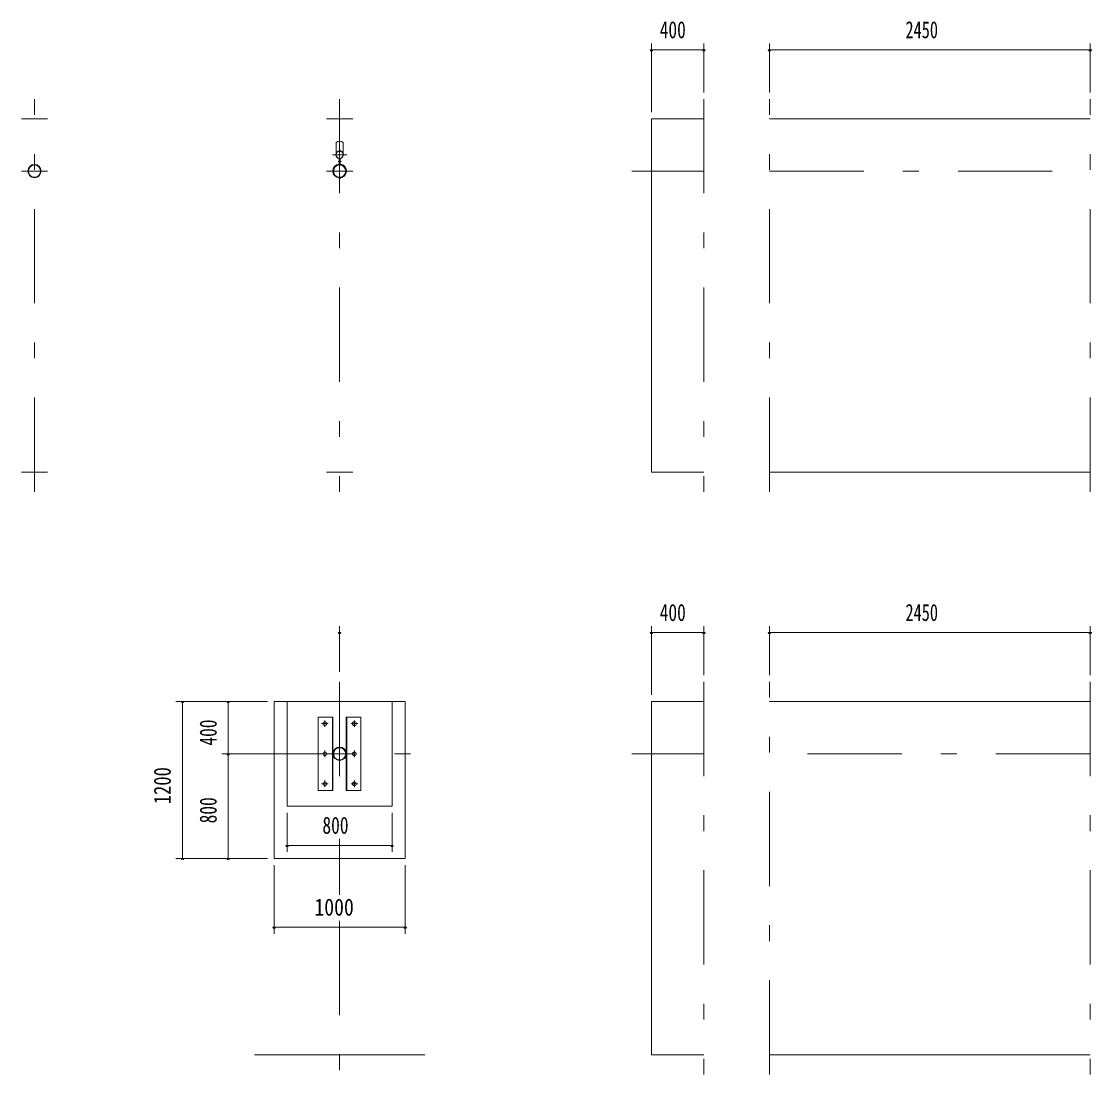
# Model space of a CAD drawing. Units: millimetres, scale not verified. Extents: x -25244 to 25244, y -10500 to 10500.
# Drawn here: x -25244 to -17073, y -7929 to 114 of the extents above; entities that cross this region are included whole.
import ezdxf
from ezdxf.enums import TextEntityAlignment as Align

# ---------------------------------------------------------------- set-up
doc = ezdxf.new("R2010")
doc.units = ezdxf.units.MM
doc.header["$LTSCALE"] = 60
doc.linetypes.add('USER3', pattern=[24, 12, -5, 2, -5])
for name, color, linetype, lineweight in [('0-2_1-05BOLD', 7, 'Continuous', 18), ('0-3_1-25CENTER', 3, 'USER3', 18), ('0-5_1-55DIM', 3, 'Continuous', 18)]:
    doc.layers.add(name, color=color, linetype=linetype, lineweight=lineweight)
doc.styles.add('ＭＳ ゴシック', font='')
doc.styles.get('ＭＳ ゴシック').set_extended_font_data('MS Gothic')

msp = doc.modelspace()

# ---------------------------------------------------------------- linework, layer by layer
at = {"layer": '0-2_1-05BOLD'}
for p, q in [((-25243.96, -629.33), (-25043.96, -629.33)), ((-22914.23, -629.33), (-22714.23, -629.33)), ((-20432.77, -629.33), (-20432.77, -3329.33)), ((-20032.77, -629.33), (-20432.77, -629.33)), ((-17082.77, -629.33), (-19532.77, -629.33)), ((-22841.72, -895.56), (-22841.72, -810.98)), ((-22786.73, -810.98), (-22786.73, -895.56)), ((-22818.82, -933.81), (-22818.82, -977.13)), ((-22817.22, -978.62), (-22817.22, -932.42)), ((-22811.22, -932.42), (-22811.22, -978.62)), ((-22809.62, -977.13), (-22809.62, -933.81)), ((-25043.96, -3329.33), (-25243.96, -3329.33)), ((-22714.23, -3329.33), (-22914.23, -3329.33)), ((-20432.77, -3329.33), (-20032.77, -3329.33)), ((-19532.77, -3329.33), (-17082.77, -3329.33)), ((-22314.23, -5079.33), (-23314.23, -5079.33)), ((-23314.23, -5079.33), (-23314.23, -6279.33)), ((-23214.23, -5879.33), (-23214.23, -5079.33)), ((-22414.23, -5079.33), (-22414.23, -5879.33)), ((-22314.23, -6279.33), (-22314.23, -5079.33)), ((-20432.77, -5079.33), (-20432.77, -7779.32)), ((-20032.77, -5079.33), (-20432.77, -5079.33)), ((-17082.77, -5079.33), (-19532.77, -5079.33)), ((-22977.03, -5199.33), (-22977.03, -5759.33)), ((-22865.03, -5199.33), (-22977.03, -5199.33)), ((-22869.52, -5199.33), (-22869.52, -5759.33)), ((-22865.03, -5759.33), (-22865.03, -5199.33)), ((-22763.43, -5199.33), (-22651.43, -5199.33)), ((-22763.43, -5759.33), (-22763.43, -5199.33)), ((-22758.93, -5759.33), (-22758.93, -5199.33)), ((-22651.43, -5199.33), (-22651.43, -5759.33)), ((-22977.03, -5759.33), (-22865.03, -5759.33)), ((-22651.43, -5759.33), (-22763.43, -5759.33)), ((-22414.23, -5879.33), (-23214.23, -5879.33)), ((-23314.23, -6279.33), (-22314.23, -6279.33)), ((-23464.23, -7779.32), (-22164.22, -7779.32)), ((-20432.77, -7779.32), (-20032.77, -7779.32)), ((-19532.77, -7779.32), (-17082.77, -7779.32))]:
    msp.add_line(p, q, dxfattribs=at)
for centre, radius in [((-22814.23, -905.08), 27.5), ((-22814.23, -873.73), 2.25), ((-25143.96, -1029.33), 50.8), ((-22814.23, -1029.33), 50.8), ((-25143.96, -1029.33), 46.6), ((-22814.23, -1029.33), 46.6), ((-22814.23, -1083.98), 2.25), ((-22927.03, -5249.33), 14.5), ((-22701.43, -5249.33), 14.5), ((-22927.03, -5479.33), 14.5), ((-22814.23, -5479.33), 50.8), ((-22814.23, -5479.33), 46.6), ((-22701.43, -5479.33), 14.5), ((-22927.03, -5709.33), 14.5), ((-22701.43, -5709.33), 14.5)]:
    msp.add_circle(centre, radius, dxfattribs=at)
for centre, radius, start, end in [((-22814.23, -846.48), 44.9, 52.23546, 127.76454), ((-22814.23, -905.08), 29.1, 95.93016, 260.90512), ((-22814.23, -922.48), 44.9, 109.58864, 127.76454), ((-22814.23, -873.73), 3.85, 321.34222, 270), ((-22814.23, -905.08), 29.1, 279.09488, 90), ((-22814.23, -922.48), 44.9, 52.23546, 70.41136), ((-22814.23, -1029.33), 52.4, 95.03447, 266.65567), ((-22814.23, -1029.33), 52.4, 270, 84.95879), ((-22814.23, -1083.98), 3.85, 90, 37.90752)]:
    msp.add_arc(centre, radius, start, end, dxfattribs=at)
at = {"layer": '0-3_1-25CENTER'}
for p, q in [((-25143.96, -3479.33), (-25143.96, -479.33)), ((-22814.23, -479.33), (-22814.23, -3479.33)), ((-20032.77, -479.33), (-20032.77, -3479.33)), ((-19532.77, -3479.33), (-19532.77, -479.33)), ((-17082.77, -3479.33), (-17082.77, -479.33)), ((-22869.23, -905.08), (-22759.23, -905.08)), ((-22803.46, -955.56), (-22824.99, -955.56)), ((-25043.96, -1029.33), (-25243.96, -1029.33)), ((-22914.23, -1029.33), (-22714.23, -1029.33)), ((-20032.77, -1029.33), (-20582.77, -1029.33)), ((-19532.77, -1029.33), (-17082.77, -1029.33)), ((-22814.23, -4929.33), (-22814.23, -5928.77)), ((-20032.77, -4929.33), (-20032.77, -7929.32)), ((-19532.77, -7929.32), (-19532.77, -4929.33)), ((-17082.77, -4929.33), (-17082.77, -7929.32)), ((-22927.03, -5274.33), (-22927.03, -5224.33)), ((-22701.43, -5274.33), (-22701.43, -5224.33)), ((-22902.02, -5249.33), (-22952.03, -5249.33)), ((-22676.43, -5249.33), (-22726.43, -5249.33)), ((-22927.03, -5454.33), (-22927.03, -5504.33)), ((-22701.43, -5504.33), (-22701.43, -5454.33)), ((-23414.23, -5479.33), (-22214.22, -5479.33)), ((-20032.77, -5479.33), (-20582.77, -5479.33)), ((-17082.77, -5479.33), (-19532.77, -5479.33)), ((-22952.03, -5709.33), (-22902.02, -5709.33)), ((-22927.03, -5684.33), (-22927.03, -5734.33)), ((-22726.43, -5709.33), (-22676.43, -5709.33)), ((-22701.43, -5684.33), (-22701.43, -5734.33)), ((-22814.23, -6129.33), (-22814.23, -6557.73)), ((-22814.23, -6754.33), (-22814.23, -7929.32))]:
    msp.add_line(p, q, dxfattribs=at)
at = {"layer": '0-5_1-55DIM'}
for p, q in [((-20432.77, -54.33), (-20432.77, -579.33)), ((-20032.77, -54.33), (-20032.77, -429.33)), ((-19532.77, -429.33), (-19532.77, -54.33)), ((-17082.77, -429.33), (-17082.77, -54.33)), ((-20422.77, -104.33), (-20442.77, -104.33)), ((-20432.77, -104.33), (-20032.77, -104.33)), ((-20022.77, -104.33), (-20042.77, -104.33)), ((-19522.77, -104.33), (-19542.77, -104.33)), ((-19532.77, -104.33), (-17082.77, -104.33)), ((-17072.77, -104.33), (-17092.77, -104.33)), ((-22804.23, -4554.33), (-22824.23, -4554.33)), ((-22814.23, -4504.33), (-22814.23, -4854.33)), ((-20422.77, -4554.33), (-20442.77, -4554.33)), ((-20432.77, -5029.33), (-20432.77, -4504.33)), ((-20432.77, -4554.33), (-20032.77, -4554.33)), ((-20022.77, -4554.33), (-20042.77, -4554.33)), ((-20032.77, -4504.33), (-20032.77, -4879.33)), ((-19522.77, -4554.33), (-19542.77, -4554.33)), ((-19532.77, -4879.33), (-19532.77, -4504.33)), ((-19532.77, -4554.33), (-17082.77, -4554.33)), ((-17072.77, -4554.33), (-17092.77, -4554.33)), ((-17082.77, -4504.33), (-17082.77, -4879.33)), ((-23364.23, -5079.33), (-24064.23, -5079.33)), ((-24004.23, -5079.33), (-24024.23, -5079.33)), ((-24014.23, -6279.33), (-24014.23, -5079.33)), ((-23654.23, -5079.33), (-23674.23, -5079.33)), ((-23664.23, -5479.33), (-23664.23, -5079.33)), ((-23714.23, -5479.33), (-23364.23, -5479.33)), ((-23654.23, -5479.33), (-23674.23, -5479.33)), ((-23664.23, -6279.33), (-23664.23, -5479.33)), ((-23214.23, -6229.33), (-23214.23, -5929.33)), ((-22414.23, -5929.33), (-22414.23, -6229.33)), ((-23204.23, -6179.33), (-23224.23, -6179.33)), ((-23214.23, -6179.33), (-22414.23, -6179.33)), ((-22404.23, -6179.33), (-22424.23, -6179.33)), ((-23364.23, -6279.33), (-24064.23, -6279.33)), ((-24004.23, -6279.33), (-24024.23, -6279.33)), ((-23654.23, -6279.33), (-23674.23, -6279.33)), ((-23314.23, -6854.33), (-23314.23, -6329.33)), ((-22314.23, -6329.33), (-22314.23, -6854.33)), ((-23304.23, -6804.33), (-23324.23, -6804.33)), ((-23314.23, -6804.33), (-22314.23, -6804.33)), ((-22304.23, -6804.33), (-22324.23, -6804.33))]:
    msp.add_line(p, q, dxfattribs=at)
for centre in [(-20432.77, -104.33), (-20032.77, -104.33), (-19532.77, -104.33), (-17082.77, -104.33), (-22814.23, -4554.33), (-20432.77, -4554.33), (-20032.77, -4554.33), (-19532.77, -4554.33), (-17082.77, -4554.33), (-24014.23, -5079.33), (-23664.23, -5079.33), (-23664.23, -5479.33), (-23214.23, -6179.33), (-22414.23, -6179.33), (-24014.23, -6279.33), (-23664.23, -6279.33), (-23314.23, -6804.33), (-22314.23, -6804.33)]:
    msp.add_arc(centre, 10, 180, 0, dxfattribs=at)

# ---------------------------------------------------------------- texts
at = {"layer": '0-5_1-55DIM', "color": 7, "style": 'ＭＳ ゴシック'}
for s, width, p in [('400', 0.75, (-20370.4, -54.33)), ('2450', 0.7, (-18493.78, -54.33)), ('400', 0.75, (-20370.4, -4504.33)), ('2450', 0.7, (-18493.78, -4504.33)), ('800', 0.75, (-22945.63, -6129.33)), ('1000', 0.85, (-23007.03, -6754.33))]:
    msp.add_text(s, height=130.2, dxfattribs=dict(at, width=width)).set_placement(p, align=Align.BOTTOM_LEFT)
for s, width, p in [('400', 0.75, (-23714.23, -5416.95)), ('1200', 0.8, (-24064.23, -5864.72)), ('800', 0.75, (-23714.23, -6010.73))]:
    msp.add_text(s, height=130.2, rotation=90, dxfattribs=dict(at, width=width)).set_placement(p, align=Align.BOTTOM_LEFT)

doc.saveas('drawing.dxf')
